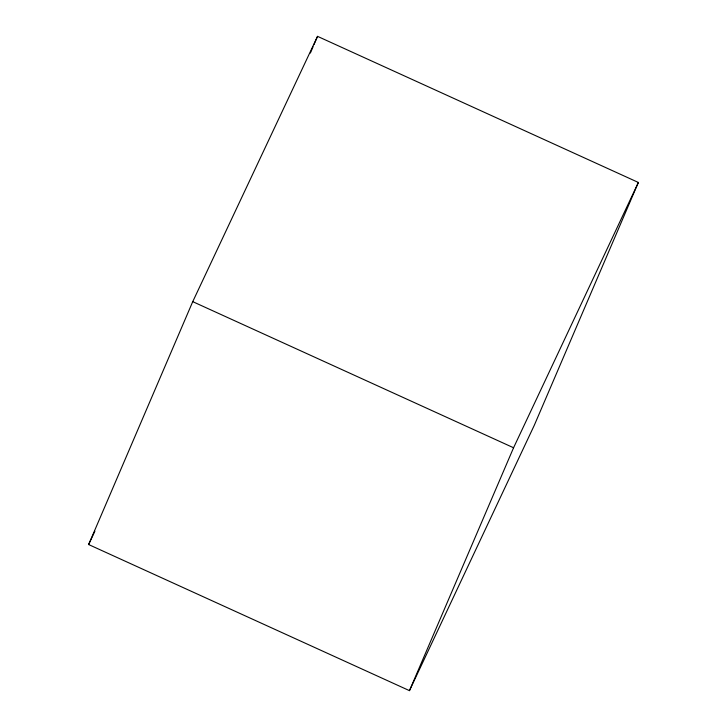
<?xml version="1.0" encoding="UTF-8"?>
<svg xmlns="http://www.w3.org/2000/svg" width="727" height="727" viewBox="0 0 727 727"><rect width="100%" height="100%" fill="white"/><g stroke="black" fill="none" stroke-linecap="round" stroke-linejoin="round"><path stroke-width="1.09" d="M88.63 544.541L192.737 301.65L317.535 36.35L638.37 182.459L534.263 425.35L409.465 690.65L88.63 544.541L94.892 531.228M310.384 53.026L313.064 46.773M313.955 44.692L317.535 36.35M409.465 690.65L513.571 447.759L638.37 182.459M192.737 301.65L513.571 447.759"/></g></svg>
